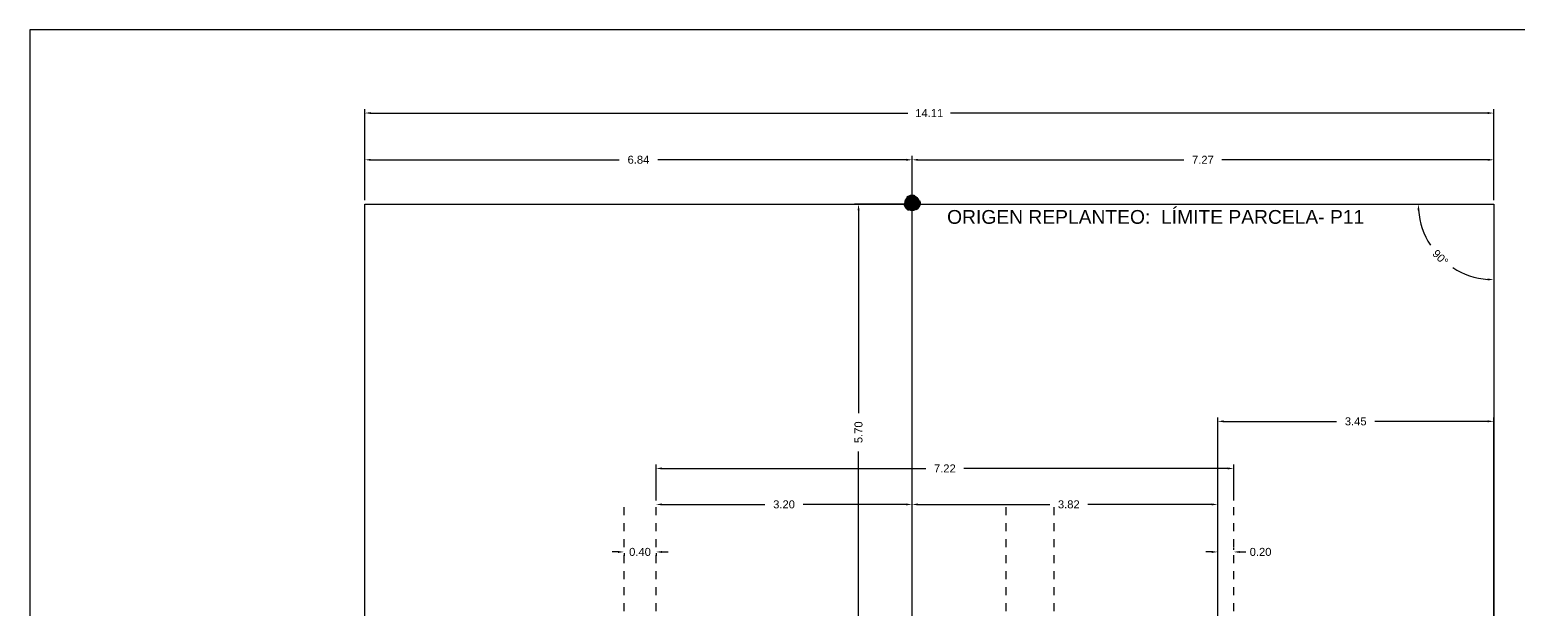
# Model space of a CAD drawing. Extents: x 2455 to 9764, y -806 to 181.
# Drawn here: x 4747.09 to 4765.69, y -568.29 to -561.05 of the extents above; entities that cross this region are included whole.
import ezdxf
from ezdxf.enums import TextEntityAlignment as Align

# ---------------------------------------------------------------- set-up
doc = ezdxf.new("R2010")
doc.units = 0
doc.header["$LTSCALE"] = 0.2
doc.header["$MEASUREMENT"] = 0
for name, pattern in [('CONTINUA', [0]), ('RAYITAS', [0.375, 0.25, -0.125]), ('TRAZO_Y_PUNTO', [1, 0.5, -0.25, 0, -0.25])]:
    doc.linetypes.add(name, pattern=pattern)
for name, color, linetype in [('01_borde', 4, 'CONTINUOUS'), ('01_cotas', 4, 'CONTINUOUS'), ('01_ejes', 10, 'CONTINUOUS'), ('02_ejes', 38, 'RAYITAS')]:
    doc.layers.add(name, color=color, linetype=linetype)
doc.layers.add('01_cartela', color=6, linetype='CONTINUOUS', plot=False)
doc.styles.add('Estilo1', font='swissel.ttf')
doc.styles.add('NIEVES2', font='sanss___.ttf')
doc.styles.add('ROMANS', font='romans')
doc.dimstyles.new('DECIMAL-50', dxfattribs={"dimtxt": 0.08, "dimasz": 0.15, "dimexe": 0.05, "dimexo": 0.05, "dimgap": 0.09, "dimtad": 0, "dimzin": 0, "dimdsep": 46, "dimtxsty": 'ROMANS', "dimblk": 'DOTSMALL', "dimcen": 0.09, "dimclrt": 7, "dimadec": 0, "dimazin": 0, "dimtfac": 1.38, "dimtix": 1, "dimtofl": 0, "dimtmove": 2, "dimatfit": 3, "dimldrblk": 'OBLIQUE', "dimfxl": 1, "dimtolj": 1, "dimtzin": 0, "dimarcsym": 0})

# ---------------------------------------------------------------- blocks, each defined once
blk = doc.blocks.new('*D564')
at = {"layer": '01_cotas', "color": 0, "linetype": 'CONTINUA', "lineweight": -2, "transparency": 16777216}
for p, q in [((4758.115, -563.181), (4758.115, -562.626)), ((4765.384, -563.182), (4765.384, -562.626))]:
    blk.add_line(p, q, dxfattribs=at)
at = {"layer": '01_cotas', "color": 0, "lineweight": -2, "transparency": 16777216}
for p, q in [((4758.19, -562.676), (4761.511, -562.676)), ((4765.309, -562.676), (4761.987, -562.676))]:
    blk.add_line(p, q, dxfattribs=at)
at = {"layer": '01_cotas', "color": 0, "transparency": 16777216}
for points in [[(4758.19, -562.664), (4758.19, -562.689), (4758.115, -562.676)], [(4765.309, -562.664), (4765.309, -562.689), (4765.384, -562.676)]]:
    blk.add_solid(points, dxfattribs=at)
at = {"layer": '01_cotas', "color": 7, "transparency": 16777216, "insert": (4761.749, -562.676), "char_height": 0.1, "attachment_point": 5, "style": 'Estilo1'}
blk.add_mtext('\\A1;7.27', dxfattribs=at)
blk = doc.blocks.new('*D565')
at = {"layer": '01_cotas', "color": 0, "linetype": 'CONTINUA', "lineweight": -2, "transparency": 16777216}
for p, q in [((4758.065, -563.231), (4757.395, -563.231)), ((4758.065, -568.934), (4757.395, -568.934))]:
    blk.add_line(p, q, dxfattribs=at)
at = {"layer": '01_cotas', "color": 0, "lineweight": -2, "transparency": 16777216}
for p, q in [((4757.445, -563.306), (4757.445, -565.842)), ((4757.445, -568.859), (4757.445, -566.323))]:
    blk.add_line(p, q, dxfattribs=at)
at = {"layer": '01_cotas', "color": 0, "transparency": 16777216}
for points in [[(4757.433, -563.306), (4757.458, -563.306), (4757.445, -563.231)], [(4757.433, -568.859), (4757.458, -568.859), (4757.445, -568.934)]]:
    blk.add_solid(points, dxfattribs=at)
at = {"layer": '01_cotas', "color": 7, "transparency": 16777216, "insert": (4757.445, -566.082), "char_height": 0.1, "attachment_point": 5, "rotation": 90, "style": 'Estilo1'}
blk.add_mtext('\\A1;5.70', dxfattribs=at)
blk = doc.blocks.new('*D566')
at = {"layer": '01_cotas', "color": 0, "linetype": 'CONTINUA', "lineweight": -2, "transparency": 16777216}
for p, q in [((4751.274, -563.179), (4751.274, -562.042)), ((4765.384, -563.182), (4765.384, -562.042))]:
    blk.add_line(p, q, dxfattribs=at)
at = {"layer": '01_cotas', "color": 0, "lineweight": -2, "transparency": 16777216}
for p, q in [((4751.349, -562.092), (4758.062, -562.092)), ((4765.309, -562.092), (4758.595, -562.092))]:
    blk.add_line(p, q, dxfattribs=at)
at = {"layer": '01_cotas', "color": 0, "transparency": 16777216}
for points in [[(4751.349, -562.079), (4751.349, -562.104), (4751.274, -562.092)], [(4765.309, -562.079), (4765.309, -562.104), (4765.384, -562.092)]]:
    blk.add_solid(points, dxfattribs=at)
at = {"layer": '01_cotas', "color": 7, "transparency": 16777216, "insert": (4758.329, -562.092), "char_height": 0.1, "attachment_point": 5, "style": 'Estilo1'}
blk.add_mtext('\\A1;14.11', dxfattribs=at)
blk = doc.blocks.new('*D567')
at = {"layer": '01_cotas', "color": 0, "linetype": 'CONTINUA', "lineweight": -2, "transparency": 16777216}
for p, q in [((4751.274, -563.179), (4751.274, -562.626)), ((4758.115, -563.181), (4758.115, -562.626))]:
    blk.add_line(p, q, dxfattribs=at)
at = {"layer": '01_cotas', "color": 0, "lineweight": -2, "transparency": 16777216}
for p, q in [((4751.349, -562.676), (4754.454, -562.676)), ((4758.04, -562.676), (4754.935, -562.676))]:
    blk.add_line(p, q, dxfattribs=at)
at = {"layer": '01_cotas', "color": 0, "transparency": 16777216}
for points in [[(4751.349, -562.664), (4751.349, -562.689), (4751.274, -562.676)], [(4758.04, -562.664), (4758.04, -562.689), (4758.115, -562.676)]]:
    blk.add_solid(points, dxfattribs=at)
at = {"layer": '01_cotas', "color": 7, "transparency": 16777216, "insert": (4754.694, -562.676), "char_height": 0.1, "attachment_point": 5, "style": 'Estilo1'}
blk.add_mtext('\\A1;6.84', dxfattribs=at)
blk = doc.blocks.new('*D568')
at = {"layer": '01_cotas', "color": 0, "lineweight": -2, "transparency": 16777216}
for start, end in [(184.5501, 212.8891), (237.1014, 265.4405)]:
    blk.add_arc((4765.384, -563.232), 0.943, start, end, dxfattribs=at)
at = {"layer": '01_cotas', "color": 0, "transparency": 16777216}
for points in [[(4764.432, -563.307), (4764.457, -563.306), (4764.441, -563.232)], [(4765.309, -564.159), (4765.308, -564.184), (4765.384, -564.174)]]:
    blk.add_solid(points, dxfattribs=at)
at = {"layer": '01_cotas', "color": 7, "transparency": 16777216, "insert": (4764.717, -563.898), "char_height": 0.1, "attachment_point": 5, "rotation": 314.9953, "style": 'Estilo1'}
blk.add_mtext('\\A1;90°', dxfattribs=at)
blk = doc.blocks.new('*D1090')
at = {"layer": '01_cotas', "color": 0, "lineweight": -2, "transparency": 16777216}
for p, q in [((4754.989, -566.984), (4756.274, -566.984)), ((4758.039, -566.984), (4756.754, -566.984))]:
    blk.add_line(p, q, dxfattribs=at)
at = {"layer": '01_cotas', "color": 0, "transparency": 16777216}
for points in [[(4754.989, -566.972), (4754.989, -566.997), (4754.914, -566.984)], [(4758.039, -566.972), (4758.039, -566.997), (4758.114, -566.984)]]:
    blk.add_solid(points, dxfattribs=at)
at = {"layer": '01_cotas', "color": 7, "transparency": 16777216, "insert": (4756.514, -566.984), "char_height": 0.1, "attachment_point": 5, "style": 'Estilo1'}
blk.add_mtext('\\A1;3.20', dxfattribs=at)
blk = doc.blocks.new('*D1091')
at = {"layer": '01_cotas', "color": 0, "lineweight": -2, "transparency": 16777216}
for p, q in [((4758.189, -566.984), (4759.834, -566.984)), ((4761.859, -566.984), (4760.312, -566.984))]:
    blk.add_line(p, q, dxfattribs=at)
at = {"layer": '01_cotas', "color": 0, "transparency": 16777216}
for points in [[(4758.189, -566.972), (4758.189, -566.997), (4758.114, -566.984)], [(4761.859, -566.972), (4761.859, -566.997), (4761.934, -566.984)]]:
    blk.add_solid(points, dxfattribs=at)
at = {"layer": '01_cotas', "color": 7, "transparency": 16777216, "insert": (4760.073, -566.984), "char_height": 0.1, "attachment_point": 5, "style": 'Estilo1'}
blk.add_mtext('\\A1;3.82', dxfattribs=at)
blk = doc.blocks.new('*D1092')
at = {"layer": '01_cotas', "color": 0, "lineweight": -2, "transparency": 16777216}
for p, q in [((4754.439, -567.578), (4754.364, -567.578)), ((4754.989, -567.578), (4755.064, -567.578))]:
    blk.add_line(p, q, dxfattribs=at)
at = {"layer": '01_cotas', "color": 0, "linetype": 'CONTINUA', "lineweight": -2, "transparency": 16777216}
for p, q in [((4754.514, -567.594), (4754.514, -567.628)), ((4754.914, -567.594), (4754.914, -567.628))]:
    blk.add_line(p, q, dxfattribs=at)
at = {"layer": '01_cotas', "color": 0, "transparency": 16777216}
for points in [[(4754.439, -567.566), (4754.439, -567.591), (4754.514, -567.578)], [(4754.989, -567.566), (4754.989, -567.591), (4754.914, -567.578)]]:
    blk.add_solid(points, dxfattribs=at)
at = {"layer": '01_cotas', "color": 7, "transparency": 16777216, "insert": (4754.714, -567.578), "char_height": 0.1, "attachment_point": 5, "style": 'Estilo1'}
blk.add_mtext('\\A1;0.40', dxfattribs=at)
blk = doc.blocks.new('*D1093')
at = {"layer": '01_cotas', "color": 0, "linetype": 'CONTINUA', "lineweight": -2, "transparency": 16777216}
for p, q in [((4754.914, -566.934), (4754.914, -566.484)), ((4762.134, -566.934), (4762.134, -566.484))]:
    blk.add_line(p, q, dxfattribs=at)
at = {"layer": '01_cotas', "color": 0, "lineweight": -2, "transparency": 16777216}
for p, q in [((4754.989, -566.534), (4758.285, -566.534)), ((4762.059, -566.534), (4758.762, -566.534))]:
    blk.add_line(p, q, dxfattribs=at)
at = {"layer": '01_cotas', "color": 0, "transparency": 16777216}
for points in [[(4754.989, -566.522), (4754.989, -566.547), (4754.914, -566.534)], [(4762.059, -566.522), (4762.059, -566.547), (4762.134, -566.534)]]:
    blk.add_solid(points, dxfattribs=at)
at = {"layer": '01_cotas', "color": 7, "transparency": 16777216, "insert": (4758.524, -566.534), "char_height": 0.1, "attachment_point": 5, "style": 'Estilo1'}
blk.add_mtext('\\A1;7.22', dxfattribs=at)
blk = doc.blocks.new('*D1094')
at = {"layer": '01_cotas', "color": 0, "lineweight": -2, "transparency": 16777216}
for p, q in [((4761.859, -567.578), (4761.784, -567.578)), ((4762.209, -567.578), (4762.284, -567.578))]:
    blk.add_line(p, q, dxfattribs=at)
at = {"layer": '01_cotas', "color": 0, "linetype": 'CONTINUA', "lineweight": -2, "transparency": 16777216}
for p, q in [((4761.934, -567.552), (4761.934, -567.528)), ((4762.134, -567.552), (4762.134, -567.528))]:
    blk.add_line(p, q, dxfattribs=at)
at = {"layer": '01_cotas', "color": 0, "transparency": 16777216}
for points in [[(4761.859, -567.566), (4761.859, -567.591), (4761.934, -567.578)], [(4762.209, -567.566), (4762.209, -567.591), (4762.134, -567.578)]]:
    blk.add_solid(points, dxfattribs=at)
at = {"layer": '01_cotas', "color": 7, "transparency": 16777216, "insert": (4762.47, -567.578), "char_height": 0.1, "attachment_point": 5, "style": 'Estilo1'}
blk.add_mtext('\\A1;0.20', dxfattribs=at)
blk = doc.blocks.new('*D1104')
at = {"layer": '01_cotas', "color": 0, "linetype": 'CONTINUA', "lineweight": -2, "transparency": 16777216}
for p, q in [((4761.934, -568.884), (4761.934, -565.896)), ((4765.384, -568.884), (4765.384, -565.896))]:
    blk.add_line(p, q, dxfattribs=at)
at = {"layer": '01_cotas', "color": 0, "lineweight": -2, "transparency": 16777216}
for p, q in [((4762.009, -565.946), (4763.419, -565.946)), ((4765.309, -565.946), (4763.899, -565.946))]:
    blk.add_line(p, q, dxfattribs=at)
at = {"layer": '01_cotas', "color": 0, "transparency": 16777216}
for points in [[(4762.009, -565.933), (4762.009, -565.958), (4761.934, -565.946)], [(4765.309, -565.933), (4765.309, -565.958), (4765.384, -565.946)]]:
    blk.add_solid(points, dxfattribs=at)
at = {"layer": '01_cotas', "color": 7, "transparency": 16777216, "insert": (4763.659, -565.946), "char_height": 0.1, "attachment_point": 5, "style": 'Estilo1'}
blk.add_mtext('\\A1;3.45', dxfattribs=at)

msp = doc.modelspace()

# ---------------------------------------------------------------- hatches: boundary and pattern name
at = {"layer": '02_ejes', "linetype": 'TRAZO_Y_PUNTO', "ltscale": 0.5}
h = msp.add_hatch(color=10, dxfattribs=at)
h.dxf.hatch_style = 1
edge = h.paths.add_edge_path()
edge.add_arc((4758.115, -563.217), 0.1, 0, 360)

# ---------------------------------------------------------------- linework, layer by layer
at = {"layer": '01_cartela', "color": 3}
msp.add_lwpolyline([(4747.087, -561.051), (4747.087, -582.586), (4777.725, -582.586), (4777.725, -561.051)], close=True, dxfattribs=at)
at = {"layer": '01_ejes', "color": 10, "ltscale": 0.25}
for p, q in [((4751.274, -574.329, 0), (4751.274, -563.229, 0)), ((4751.274, -563.229, 0), (4765.384, -563.232, 0)), ((4758.114, -568.934, 0), (4758.114, -563.231, 0)), ((4765.384, -563.232, 0), (4765.384, -582.586, 0))]:
    msp.add_line(p, q, dxfattribs=at)
at = {"layer": '02_ejes', "color": 120, "linetype": 'TRAZO_Y_PUNTO', "ltscale": 0.5}
for p, q in [((4754.514, -580.92, 0), (4754.514, -566.984, 0)), ((4754.914, -580.92, 0), (4754.914, -566.984, 0)), ((4759.289, -580.92, 0), (4759.289, -566.984, 0)), ((4759.889, -580.92, 0), (4759.889, -566.984, 0)), ((4761.934, -580.92, 0), (4761.934, -566.984, 0)), ((4762.134, -580.92, 0), (4762.134, -566.984, 0))]:
    msp.add_line(p, q, dxfattribs=at)
at = {"layer": '02_ejes', "color": 10, "linetype": 'TRAZO_Y_PUNTO', "ltscale": 0.5}
msp.add_circle((4758.115, -563.217, 0), 0.1, dxfattribs=at)

# ---------------------------------------------------------------- texts
at = {"layer": '01_borde', "color": 7, "ltscale": 0.01, "style": 'NIEVES2'}
msp.add_text('ORIGEN REPLANTEO:  LÍMITE PARCELA- P11', height=0.17222, dxfattribs=at).set_placement((4758.552, -563.528, 0), align=Align.BOTTOM_LEFT)

# ---------------------------------------------------------------- dimensions: what is measured, and where the dimension line sits
at = {"layer": '01_cotas'}
for base, p1, p2, picture, middle in [((4765.384, -562.092, 0), (4751.274, -563.229, 0), (4765.384, -563.232, 0), '*D566', (4758.329, -562.092, 0)), ((4751.274, -562.676, 0), (4758.115, -563.231, 0), (4751.274, -563.229, 0), '*D567', (4754.694, -562.676, 0)), ((4765.384, -562.676, 0), (4758.115, -563.231, 0), (4765.384, -563.232, 0), '*D564', (4761.749, -562.676, 0)), ((4762.134, -566.534, 0), (4754.914, -566.984, 0), (4762.134, -566.984, 0), '*D1093', (4758.524, -566.534, 0)), ((4758.114, -566.984, 0), (4754.914, -566.984, 0), (4758.114, -566.984, 0), '*D1090', (4756.514, -566.984, 0)), ((4754.514, -567.578, 0), (4754.914, -567.544, 0), (4754.514, -567.544, 0), '*D1092', (4754.714, -567.578, 0))]:
    dim = msp.add_linear_dim(base=base, p1=p1, p2=p2, dimstyle='DECIMAL-50', override={"dimtxt": 0.1, "dimasz": 0.075, "dimtxsty": 'Estilo1', "dimsah": 1, "dimfxl": 0.09, "dimarcsym": 2}, dxfattribs=at)
    dim.commit()
    dim.dimension.update_dxf_attribs({"geometry": picture, "text_midpoint": middle})
dim = msp.add_angular_dim_2l(base=(4764.567, -563.703), line1=((4765.384, -563.232, 0), (4765.384, -582.586, 0)), line2=((4751.274, -563.229, 0), (4765.384, -563.232, 0)), dimstyle='DECIMAL-50', override={"dimtxt": 0.1, "dimasz": 0.075, "dimtxsty": 'Estilo1', "dimsah": 1, "dimfxl": 0.09, "dimarcsym": 2}, dxfattribs=at)
dim.commit()
dim.dimension.update_dxf_attribs({"geometry": '*D568', "text_midpoint": (4764.717, -563.898)})
at = {"layer": '01_cotas', "color": 10}
dim = msp.add_linear_dim(base=(4757.445, -568.934, 0), p1=(4758.115, -563.231, 0), p2=(4758.115, -568.934, 0), angle=90, dimstyle='DECIMAL-50', override={"dimtxt": 0.1, "dimasz": 0.075, "dimtxsty": 'Estilo1', "dimsah": 1, "dimfxl": 0.09, "dimarcsym": 2}, dxfattribs=at)
dim.commit()
dim.dimension.update_dxf_attribs({"geometry": '*D565', "text_midpoint": (4757.445, -566.082, 0)})
dim = msp.add_linear_dim(base=(4765.384, -565.946), p1=(4761.934, -568.934, 0), p2=(4765.384, -568.934, 0), dimstyle='DECIMAL-50', override={"dimtxt": 0.1, "dimasz": 0.075, "dimtxsty": 'Estilo1', "dimsah": 1, "dimfxl": 0.09, "dimarcsym": 2}, dxfattribs=at)
dim.commit()
dim.dimension.update_dxf_attribs({"geometry": '*D1104', "text_midpoint": (4763.659, -565.946)})
at = {"layer": '01_cotas'}
for base, p1, p2, picture, middle in [((4761.934, -566.984, 0), (4758.114, -566.984, 0), (4761.934, -566.984, 0), '*D1091', (4760.073, -566.984, 0)), ((4762.134, -567.578), (4761.934, -567.602, 0), (4762.134, -567.602, 0), '*D1094', (4762.47, -567.578))]:
    dim = msp.add_linear_dim(base=base, p1=p1, p2=p2, dimstyle='DECIMAL-50', override={"dimtxt": 0.1, "dimasz": 0.075, "dimtxsty": 'Estilo1', "dimsah": 1, "dimfxl": 0.09, "dimarcsym": 2}, dxfattribs=at)
    dim.commit()
    dim.dimension.update_dxf_attribs({"geometry": picture, "text_midpoint": middle, "dimtype": 160})

doc.saveas('drawing.dxf')
